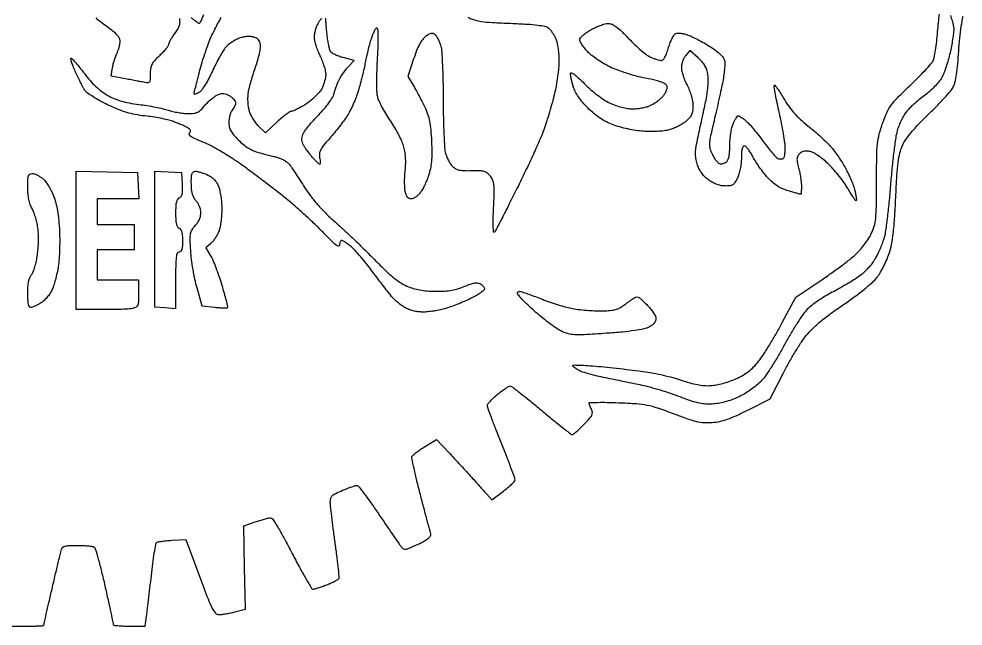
# Model space of a CAD drawing. Extents: x 0 to 561, y -221 to 322.
# Drawn here: x 231.7 to 543.2, y -221.3 to -21 of the extents above; entities that cross this region are included whole.
import ezdxf

# ---------------------------------------------------------------- set-up
doc = ezdxf.new("R2010")
doc.units = 0
doc.header["$MEASUREMENT"] = 0

msp = doc.modelspace()

# ---------------------------------------------------------------- linework, layer by layer
for points in [[(172.25, 50.88, -0.000005), (175.93, 55.95, -0.000011)], [(229.39, -221.34), (234.67, -221.34, 0.005925), (236.69, -221.32, 0.009855), (238.39, -221.24, 0.003849), (239.82, -221.14, 0.391399), (239.94, -221.01, -0.054989), (239.97, -220.75, -0.000157), (240.73, -217.34, -0.000937), (241.6, -213.5, -0.000585), (242.63, -209.01, -0.000784), (243.69, -204.44, -0.001107), (244.65, -200.38, -0.000632), (245.47, -196.95, -0.015601), (245.73, -196.01, -0.148249), (246.18, -195.34, -0.108064), (246.98, -194.94, -0.053112), (248.36, -194.73, -0.010695), (250.85, -194.69, -0.010941), (252.72, -194.73, -0.013969), (254.44, -194.86, -0.011896), (255.86, -195.04, -0.104628), (256.44, -195.26, -0.180281), (256.88, -195.83, -0.003856), (257.87, -199.26, -0.008382), (258.95, -203.34, -0.005494), (260.06, -208.08, -0.000821), (261.11, -212.81, -0.001291), (262, -216.88, -0.000306), (262.76, -220.45, -0.05256), (262.8, -220.83, 0.376732), (262.98, -221.04, 0.008561), (264.35, -221.19, 0.014875), (266.06, -221.3, 0.008976), (268.09, -221.34), (273.37, -221.34), (273.81, -218.1, 0.0036), (274.04, -216.25, 0.000656), (274.45, -212.8, 0.000706), (274.92, -208.77, 0.000641), (275.39, -204.61, -0.004494), (275.87, -200.64, -0.006865), (276.36, -197.2, -0.002898), (276.84, -194.29, -0.158958), (277.1, -193.8, -0.144509), (277.52, -193.58, -0.011086), (278.82, -193.35, -0.014483), (280.42, -193.15, -0.01052), (282.19, -193.01), (286.73, -192.77), (291.34, -205.14, 0.003044), (294.07, -212.36, 0.026568), (295.47, -215.48, 0.068603), (296.55, -217.02, 0.207253), (297.7, -217.52, 0.032293), (298.61, -217.47, 0.009947), (299.96, -217.27, 0.009906), (301.47, -216.99, 0.010716), (302.93, -216.66), (306.41, -215.78), (306.13, -201.99), (305.84, -188.2), (309.65, -186.93, -0.007212), (311.2, -186.44, -0.008327), (312.68, -186.02, -0.007575), (313.95, -185.7, -0.04743), (314.61, -185.61, -0.261605), (315.32, -185.97, -0.009122), (317.05, -188.67, -0.013149), (319.17, -192.35, -0.005669), (321.83, -197.36, 0.004886), (324.21, -201.88, 0.007813), (326.35, -205.69, 0.002719), (328.24, -208.9, 0.264436), (328.68, -209.15, 0.06984), (329.17, -209.08, 0.006373), (330.34, -208.73, 0.008149), (331.74, -208.26, 0.006292), (333.24, -207.71, 0.014465), (334.71, -207.11, 0.019853), (335.99, -206.47, 0.016966), (336.99, -205.88, 0.171907), (337.28, -205.51, 0.106321), (337.34, -204.92, 0.001825), (337, -201.7, 0.004555), (336.56, -197.93, 0.003006), (335.98, -193.62, -0.002452), (335.38, -189.2, -0.003144), (334.87, -185.13, -0.002425), (334.49, -181.72, -0.026856), (334.41, -180.35, -0.071512), (334.59, -179.13, -0.132081), (335.11, -178.28, -0.078013), (336.19, -177.53, -0.013903), (338.43, -176.53, -0.006589), (340.02, -175.9, -0.008794), (341.48, -175.36, -0.006515), (342.72, -174.96, -0.085077), (343.19, -174.89, -0.222664), (343.64, -175.12, -0.003027), (345.58, -177.64, -0.00788), (347.78, -180.66, -0.005018), (350.26, -184.23, 0.000698), (352.76, -187.9, 0.000926), (355.05, -191.23, 0.000656), (356.97, -194.02, 0.009261), (357.68, -195.01, 0.074108), (358.48, -195.8, 0.191587), (359.25, -196, 0.074809), (360.4, -195.67, 0.005543), (363.37, -194.29, 0.013243), (365.5, -193.2, 0.04439), (366.81, -192.33, 0.078262), (367.48, -191.59, 0.22435), (367.58, -190.91, -0.009802), (367.33, -190.06, -0.000318), (366.41, -186.61, -0.000611), (365.33, -182.54, -0.000424), (364.13, -177.94, -0.003882), (362.97, -173.37, -0.005939), (362.04, -169.38, -0.00237), (361.3, -165.97, -0.144415), (361.35, -165.35, -0.12646), (361.66, -164.92, -0.011391), (362.71, -164.07, -0.01423), (364.03, -163.11, -0.010643), (365.54, -162.13), (369.41, -159.72), (373.5, -164.06, -0.00169), (375.31, -165.99, -0.001107), (377.38, -168.24, -0.001114), (379.4, -170.43, -0.00214), (381, -172.2, -0.000059), (382.43, -173.79, -0.000055), (383.89, -175.42, -0.000055), (385.19, -176.87, -0.000186), (386.04, -177.82), (387.66, -179.63), (391.51, -176.8, 0.014602), (392.99, -175.65, 0.020355), (394.23, -174.53, 0.017284), (395.17, -173.55, 0.184199), (395.36, -173.04, 0.087704), (395.25, -172.38, 0.00166), (394.02, -169.06, 0.003988), (392.54, -165.19, 0.002653), (390.79, -160.77, -0.002577), (389.04, -156.36, -0.003885), (387.56, -152.5, -0.001578), (386.34, -149.18, -0.087967), (386.22, -148.53, -0.169787), (386.39, -148.03, -0.017652), (387.21, -147.08, -0.020334), (388.3, -145.99, -0.014916), (389.59, -144.87, -0.01036), (390.93, -143.81, -0.014141), (392.19, -142.92, -0.010918), (393.26, -142.23, -0.13705), (393.72, -142.11, -0.164332), (394.24, -142.28, -0.002027), (397.07, -144.46, -0.005741), (400.32, -147.04, -0.003695), (404.04, -150.11, 0.003061), (407.74, -153.17, 0.004814), (410.97, -155.76, 0.001435), (413.78, -157.96, 0.166544), (414.22, -158.11, 0.169557), (414.6, -157.97, 0.008688), (415.63, -157.12, 0.013031), (416.83, -156.04, 0.009015), (418.13, -154.76, 0.011105), (419.93, -152.86, 0.067368), (420.69, -151.74, 0.135721), (420.86, -150.83, 0.103959), (420.58, -149.86, -0.012933), (420.26, -149.23, -0.014987), (419.99, -148.6, -0.014094), (419.79, -148.07, -0.081015), (419.74, -147.77, -0.40621), (419.95, -147.56, -0.002923), (422.6, -147.51, -0.008563), (425.73, -147.51, -0.005128), (429.46, -147.62, -0.007521), (435.43, -147.94, -0.031873), (438.98, -148.41, -0.033644), (442.34, -149.32, -0.009037), (447.55, -151.22, 0.00702), (452.29, -152.97, 0.028874), (455.23, -153.82, 0.0425), (457.64, -154.15, 0.031302), (460.34, -154.13, 0.033696), (462.86, -153.78, 0.031615), (465.38, -153.08, 0.02449), (468.29, -151.91, 0.010008), (472.13, -150.06), (479.53, -146.3), (483.79, -137.97, -0.00991), (485.67, -134.48, -0.008387), (487.79, -130.86, -0.00848), (489.84, -127.62, -0.023315), (491.42, -125.44, -0.032024), (493.44, -123.22, -0.018699), (496.12, -120.81, -0.015903), (499.47, -118.2, -0.009886), (503.55, -115.35, 0.010426), (507.13, -112.83, 0.011558), (510.48, -110.26, 0.011543), (513.24, -107.92, 0.047301), (514.74, -106.32, 0.031245), (515.78, -104.78, 0.015532), (516.91, -102.7, 0.015353), (517.96, -100.48, 0.021762), (518.74, -98.43, 0.030975), (519.55, -95.4, 0.019639), (520.12, -91.8, 0.013703), (520.56, -87, 0.004643), (520.94, -79.99, -0.003846), (521.34, -72.61, -0.016572), (521.75, -68.24, -0.027831), (522.31, -65.22, -0.045324), (523.15, -62.76, -0.04884), (524.25, -60.81, -0.020221), (526.1, -58.41, -0.017057), (528.59, -55.62, -0.010175), (531.73, -52.47, 0.007691), (534.5, -49.73, 0.009112), (537.03, -47.04, 0.008122), (539.08, -44.71, 0.055958), (539.94, -43.45, 0.066724), (540.49, -41.92, 0.016146), (540.97, -39.29, 0.014213), (541.39, -35.86, 0.007777), (541.72, -31.64, -0.009412), (542.07, -27.38, -0.011767), (542.56, -23.44, -0.012934), (543.15, -20.06, -0.029249)], [(284.61, -20.86, -0.053617), (284.72, -22.1, -0.071978), (284.54, -23.21, -0.060403), (284.02, -24.36, -0.026506), (283.07, -25.75, 0.016892), (282.31, -26.82, 0.019987), (281.67, -27.88, 0.019242), (281.2, -28.81, 0.107195), (281.08, -29.35, -0.150201), (280.92, -29.89, -0.019553), (280.19, -30.88, -0.021343), (279.2, -32.01, -0.016354), (278.04, -33.16, 0.01978), (276.39, -34.81, 0.069044), (275.53, -36.04, 0.082087), (275.12, -37.34, 0.035729), (274.99, -39.15, -0.012313), (274.94, -41.03, -0.124114), (274.72, -41.77, -0.249368), (274.23, -42.06, -0.061523), (273.28, -41.99, 0.000715), (272.32, -41.8, 0.000156), (270.68, -41.49, 0.000162), (268.79, -41.12, 0.000156), (266.86, -40.74), (262.16, -39.84), (262.59, -37.07, -0.02095), (262.83, -35.86, -0.014405), (263.19, -34.51, -0.014546), (263.62, -33.23, -0.028491), (264.05, -32.25, 0.029546), (264.45, -31.33, 0.021488), (264.78, -30.26, 0.02183), (265.01, -29.22, 0.043738), (265.09, -28.39, 0.118024), (264.84, -27.37, 0.066405), (264.12, -26.32, 0.04323), (262.82, -25.12, 0.014566), (260.75, -23.59, -0.016852), (258.61, -22, -0.042517), (257.2, -20.67, -0.056834)], [(292.6, -19.6, -0.005523), (292, -21, -0.002911), (291.48, -22.17, -0.090389), (291.3, -22.43, -0.314387), (291.08, -22.47, -0.029395), (290.57, -22.2, -0.029426), (289.95, -21.77, -0.018353), (289.27, -21.19, 0.027923), (288.49, -20.55, 0.020485)], [(331.49, -20.86, 0.025655), (330.93, -21.57, 0.018644), (330.39, -22.42, 0.038787), (329.89, -23.44, 0.025367), (329.47, -24.68, 0.025518), (329.18, -25.94, 0.043777), (329.08, -27.02, 0.055035), (329.21, -28.19, 0.020192), (329.64, -29.81, 0.01973), (330.26, -31.55, 0.022362), (330.99, -33.16, -0.023405), (331.72, -34.78, -0.020123), (332.33, -36.55, -0.020605), (332.76, -38.2, -0.053468), (332.89, -39.42, -0.047635), (332.78, -40.56, -0.026094), (332.44, -41.92, -0.025779), (331.95, -43.28, -0.037153), (331.37, -44.41, -0.047114), (330.53, -45.53, -0.020929), (329.24, -46.84, -0.020496), (327.75, -48.12, -0.026033), (326.27, -49.18, -0.011926), (324.82, -50.04, -0.014889), (323.44, -50.78, -0.013141), (322.26, -51.32, -0.101688), (321.66, -51.45, 0.145769), (321.07, -51.62, 0.013928), (319.82, -52.49, 0.016832), (318.37, -53.64, 0.012499), (316.84, -55), (313.04, -58.55), (310.76, -56.37, -0.041247), (309.83, -55.31, -0.025985), (308.92, -53.95, -0.026032), (308.16, -52.5, -0.042742), (307.69, -51.21, -0.033783), (307.41, -49.84, -0.020332), (307.27, -48.2, -0.020318), (307.26, -46.54, -0.033198), (307.4, -45.15, -0.020156), (307.73, -43.61, -0.00702), (308.32, -41.42, -0.006959), (309.03, -39.02, -0.008057), (309.78, -36.75, 0.013791), (310.48, -34.57, 0.015123), (311.03, -32.42, 0.014673), (311.39, -30.57, 0.070178), (311.41, -29.49, 0.06339), (311.18, -28.56, 0.098353), (310.73, -27.86, 0.090437), (310.02, -27.35, 0.04673), (308.99, -26.97, 0.052244), (307.87, -26.79, 0.040277), (306.64, -26.83, 0.037134), (305.32, -27.08, 0.030445), (303.97, -27.52, 0.039506), (302.76, -28.12, 0.026329), (301.47, -28.98, 0.026534), (300.31, -29.96, 0.046083), (299.47, -30.9, 0.028293), (298.67, -32.13, 0.007857), (297.55, -34.14, 0.007905), (296.35, -36.46, 0.008213), (295.24, -38.8, -0.016195), (294.13, -41.03, -0.019428), (292.95, -43.04, -0.018475), (291.83, -44.65, -0.10929), (291.06, -45.31, -0.018313), (290.45, -45.61, -0.034943), (289.93, -45.8, -0.048256), (289.57, -45.86, -0.439503), (289.46, -45.77, -0.05976), (289.5, -45.47, -0.000613), (290.01, -43.4, -0.001971), (290.6, -41.03, -0.001278), (291.31, -38.28, -0.009724), (292.16, -35.25, -0.007615), (293.19, -31.99, -0.00771), (294.25, -28.99, -0.018653), (295.15, -26.82, -0.009755), (296.09, -24.88, -0.0063), (297.24, -22.67, -0.006333), (298.42, -20.53, -0.011879)], [(379.75, -20.44, 0.049704), (381.84, -21.28, 0.03545), (384.31, -21.81, 0.021042), (387.87, -22.17, 0.004795), (393.91, -22.45, -0.004872), (399.36, -22.71, -0.016787), (402.88, -23.03, -0.023298), (405.23, -23.44, -0.119304), (406.41, -24.02, -0.050325), (407.01, -24.63, -0.021978), (407.69, -25.55, -0.021484), (408.32, -26.59, -0.026813), (408.81, -27.61, -0.047211), (409.21, -28.88, -0.016826), (409.54, -30.75, -0.016523), (409.76, -32.84, -0.018743), (409.83, -34.85, -0.022558), (409.73, -37.12, -0.010715), (409.4, -40.02, -0.010597), (408.93, -43.05, -0.014776), (408.36, -45.73, -0.008415), (407.66, -48.48, -0.005068), (406.73, -51.71, -0.005075), (405.74, -54.91, -0.008844), (404.85, -57.54, -0.016602), (403.63, -60.61, -0.004001), (401.4, -65.6, -0.004103), (398.74, -71.3, -0.004062), (395.99, -76.97, -0.001826), (393.34, -82.27, -0.002795), (390.99, -86.85, -0.000969), (388.94, -90.78, -0.075563), (388.53, -91.35, -0.641691), (388.27, -91.25, -0.011153), (388.17, -89.34, -0.013302), (388.16, -86.71, -0.006443), (388.28, -83.35, 0.004572), (388.48, -78.24, 0.033052), (388.39, -75.78, 0.069852), (388.01, -74.21, 0.075986), (387.21, -72.85, 0.056703), (386.2, -71.87, 0.098382), (385.17, -71.35, 0.062287), (383.7, -71.14, 0.012201), (381.04, -71.16, -0.013764), (378.57, -71.16, -0.04786), (376.99, -70.97, -0.071998), (375.85, -70.54, -0.070505), (374.87, -69.8, -0.052109), (374.23, -69.02, -0.023781), (373.57, -67.89, -0.023243), (372.98, -66.62, -0.029566), (372.56, -65.4, -0.051234), (372.24, -63.53, -0.005056), (371.99, -58.98, -0.00634), (371.81, -53.54, -0.004988), (371.75, -47.64, 0.004768), (371.69, -41.74, 0.00613), (371.51, -36.33, 0.004781), (371.27, -31.8, 0.051958), (370.97, -30, 0.026612), (370.59, -28.87, 0.025025), (370.08, -27.76, 0.025865), (369.53, -26.82, 0.074437), (369.03, -26.26, 0.074218), (368.34, -25.84, 0.142737), (367.7, -25.77, 0.095677), (366.95, -26.06, 0.022268), (365.83, -26.82, 0.071568), (364.8, -27.84, 0.038326), (363.83, -29.36, 0.02973), (362.88, -31.43, 0.014458), (361.91, -34.17), (360.01, -40.01), (361.74, -42.87, -0.009463), (362.54, -44.26, -0.004226), (363.55, -46.12, -0.004181), (364.58, -48.11, -0.005656), (365.48, -49.92, -0.026334), (366.51, -52.4, -0.036099), (367.16, -54.73, -0.028816), (367.55, -57.5, -0.010365), (367.8, -61.47, -0.010029), (367.88, -65.2, -0.02199), (367.76, -68.05, -0.027526), (367.42, -70.43, -0.031114), (366.83, -72.66, -0.017895), (366.23, -74.27, -0.01485), (365.48, -75.94, -0.015109), (364.7, -77.44, -0.038629), (364.03, -78.45, -0.040319), (363.33, -79.19, -0.039514), (362.53, -79.82, -0.042339), (361.73, -80.26, -0.104341), (361.09, -80.4, -0.115429), (360.43, -80.24, -0.107507), (359.89, -79.81, -0.079862), (359.47, -79.08, -0.036957), (359.16, -78.02, -0.039933), (358.99, -76.8, -0.01309), (358.93, -74.98, -0.012948), (358.98, -72.94, -0.014283), (359.13, -70.98, 0.019434), (359.28, -68.71, 0.024108), (359.23, -66.6, 0.025828), (358.99, -64.64, 0.030575), (358.56, -62.82, 0.035182), (357.91, -61.13, 0.013087), (356.78, -58.85, 0.012893), (355.41, -56.42, 0.01521), (353.98, -54.19, -0.015664), (352.6, -52.03, -0.015572), (351.35, -49.78, -0.015615), (350.38, -47.75, -0.056951), (349.96, -46.39, -0.041028), (349.8, -44.8, -0.006243), (349.77, -41.61, -0.006954), (349.84, -37.84, -0.005972), (350.01, -33.87, 0.005162), (350.2, -29.55, 0.014358), (350.22, -26.51, 0.011087), (350.12, -24.34, 0.394674), (349.78, -24.02, 0.250329), (349.42, -24.21, 0.025227), (348.9, -25.08, 0.026897), (348.36, -26.25, 0.018079), (347.86, -27.64, 0.011338), (347.35, -29.35, 0.005668), (346.79, -31.54, 0.005624), (346.26, -33.81, 0.008262), (345.85, -35.83, -0.009989), (345.41, -37.93, -0.005447), (344.79, -40.49, -0.005426), (344.11, -43.08, -0.008586), (343.46, -45.29, -0.019535), (342.71, -47.41, -0.013686), (341.7, -49.73, -0.013833), (340.61, -51.91, -0.027839), (339.61, -53.55, -0.011565), (338.48, -55.11, -0.00565), (336.97, -57.06, -0.005602), (335.35, -59.05, -0.008081), (333.88, -60.77, 0.012669), (332.08, -62.9, 0.05405), (331.18, -64.3, 0.088063), (330.84, -65.49, 0.076552), (330.89, -66.79, -0.017112), (331.03, -67.63, -0.029447), (331.08, -68.33, -0.031059), (331.05, -68.85, -0.381493), (330.92, -68.97, -0.186549), (330.67, -68.87, -0.008882), (330.03, -68.26, -0.013556), (329.27, -67.49, -0.009248), (328.46, -66.57, -0.00972), (327.61, -65.54, -0.008279), (326.76, -64.42, -0.008367), (326.02, -63.37, -0.023282), (325.54, -62.6, -0.055836), (325.2, -61.79, -0.060616), (325.06, -60.94, -0.057445), (325.13, -60.05, -0.042722), (325.39, -59.1, -0.066654), (325.94, -58.07, -0.012672), (327.22, -56.39, -0.01332), (328.83, -54.48, -0.011889), (330.6, -52.59, 0.016812), (332.37, -50.65, 0.019148), (333.94, -48.68, 0.019326), (335.13, -46.91, 0.081253), (335.62, -45.73, -0.018943), (335.9, -44.69, -0.010528), (336.32, -43.45, -0.010489), (336.81, -42.2, -0.016669), (337.28, -41.16, -0.025111), (337.84, -40.14, -0.013776), (338.64, -38.94, -0.013702), (339.51, -37.76, -0.021256), (340.33, -36.81), (342.26, -34.74), (338.65, -33.77, -0.023626), (337.23, -33.32, -0.027748), (335.93, -32.75, -0.028408), (334.9, -32.16, -0.128441), (334.44, -31.65, -0.060339), (334.18, -30.96, -0.010811), (333.88, -29.6, -0.011534), (333.6, -27.99, -0.010193), (333.38, -26.3, -0.001836), (333.21, -24.63, -0.002253), (333.06, -23.06, -0.001871), (332.94, -21.75, -0.016242), (332.91, -21.16, 0.060715), (332.86, -20.8, 0.078218)], [(538.97, -19.92, -0.015905), (539.54, -21.6, -0.016107), (539.94, -23.12, -0.051355), (540.07, -24.16, -0.034367), (540.02, -25.28, -0.007674), (539.77, -27.19, -0.007931), (539.41, -29.39, -0.007589), (538.98, -31.6, -0.013753), (538.43, -33.89, -0.011313), (537.73, -36.3, -0.011475), (536.98, -38.49, -0.029572), (536.31, -40.01, -0.047859), (535.43, -41.39, -0.021677), (534.04, -43.02, -0.021054), (532.4, -44.64, -0.025156), (530.71, -46.02, 0.012424), (529.01, -47.35, 0.010097), (527.25, -48.85, 0.010234), (525.69, -50.3, 0.026012), (524.63, -51.43, 0.040285), (523.77, -52.63, 0.01928), (522.86, -54.3, 0.018973), (522.04, -56.13, 0.025643), (521.44, -57.84, 0.034058), (520.93, -60.21, 0.005732), (520.3, -64.8, 0.006249), (519.7, -70.22, 0.005514), (519.2, -75.89, -0.005392), (518.7, -81.52, -0.00632), (518.11, -86.86, -0.005624), (517.5, -91.35, -0.038224), (517, -93.53, -0.018115), (516.44, -95.15, -0.010751), (515.66, -97.04, -0.010752), (514.8, -98.89, -0.01818), (513.99, -100.39, -0.034969), (513.02, -101.81, -0.02), (511.67, -103.38, -0.019905), (510.17, -104.86, -0.031048), (508.77, -106, -0.014568), (507.12, -107.1, -0.006027), (504.82, -108.49, -0.005957), (502.33, -109.93, -0.007636), (500, -111.19, 0.016383), (497.71, -112.48, 0.013229), (495.33, -114.01, 0.01344), (493.21, -115.54, 0.033215), (491.77, -116.81, 0.042769), (490.41, -118.43, 0.010319), (488.44, -121.34, 0.010517), (486.32, -124.79, 0.010267), (484.32, -128.35, -0.009553), (482.32, -131.93, -0.009426), (480.17, -135.46, -0.009334), (478.18, -138.47, -0.035375), (476.77, -140.24, -0.032149), (475.35, -141.59, -0.017168), (473.45, -143.08, -0.017024), (471.38, -144.47, -0.025387), (469.49, -145.53, -0.023607), (467.4, -146.45, -0.020533), (465.13, -147.21, -0.02105), (462.89, -147.76, -0.030561), (460.87, -148.04, -0.030458), (458.39, -148.08, -0.040242), (456.16, -147.79, -0.030475), (453.57, -147.08, -0.009824), (449.82, -145.73, 0.010679), (446.79, -144.63, 0.007413), (443.31, -143.52, 0.007479), (439.94, -142.55, 0.015264), (437.27, -141.91, 0.000435), (434.61, -141.36, 0.000231), (431.33, -140.69, 0.00023), (427.97, -140, 0.000358), (425.08, -139.42, -0.008629), (422.44, -138.84, -0.009193), (419.89, -138.18, -0.008845), (417.71, -137.54, -0.041532), (416.51, -137.04, -0.02045), (415.7, -136.59, -0.028247), (415.03, -136.12, -0.027771), (414.53, -135.68, -0.200927), (414.41, -135.39, -0.419897), (414.63, -135.18, -0.003732), (417.15, -135.25, -0.009672), (420.17, -135.41, -0.005762), (423.75, -135.71, -0.002999), (427.77, -136.13, -0.002356), (432.11, -136.62, -0.002382), (436.15, -137.11, -0.005866), (439.11, -137.53, -0.013527), (441.83, -138.01, -0.008049), (445.04, -138.73, -0.008053), (448.22, -139.56, -0.01377), (450.85, -140.36, 0.014231), (453.73, -141.24, 0.025901), (456.14, -141.76, 0.030288), (458.3, -141.99, 0.032199), (460.43, -141.94, 0.033317), (462.23, -141.66, 0.016646), (464.47, -141.09, 0.016448), (466.75, -140.33, 0.023285), (468.72, -139.5, 0.025912), (470.93, -138.3, 0.034461), (472.79, -136.98, 0.034366), (474.46, -135.41, 0.025551), (476.08, -133.47, 0.019124), (477.52, -131.4, 0.00621), (479.49, -128.23, 0.00618), (481.59, -124.65, 0.006917), (483.52, -121.16), (488, -112.78), (496.52, -107.06, 0.006905), (500.01, -104.65, 0.006822), (503.44, -102.14, 0.006724), (506.38, -99.86, 0.025984), (508.12, -98.32, 0.024014), (509.42, -96.91, 0.015657), (510.79, -95.17, 0.015755), (512.02, -93.39, 0.028797), (512.89, -91.85, 0.044937), (513.84, -89.4, 0.044468), (514.33, -86.81, 0.02167), (514.55, -82.91, 0.002905), (514.61, -74.68, -0.003318), (514.68, -66.28, -0.022692), (514.93, -62.15, -0.038315), (515.51, -59, -0.020941), (516.67, -55.25, -0.020888), (518.07, -51.8, -0.050722), (519.46, -49.42, -0.038047), (521.51, -47, -0.00773), (525.54, -43.06, 0.006552), (528.22, -40.46, 0.008324), (530.62, -37.98, 0.006744), (532.56, -35.85, 0.065871), (533.24, -34.84, 0.067187), (533.62, -33.73, 0.00905), (534.05, -31.32, 0.01031), (534.45, -28.42, 0.008517), (534.76, -25.31, -0.005599), (535.05, -22.23, -0.007088), (535.39, -19.38, -0.005722)], [(227.41, -203.54, 0.000027), (227.86, -207.59, 0.000027), (228.31, -211.64, 0.000027), (228.7, -215.18, 0.000107)]]:
    msp.add_lwpolyline(points, format="xyb")
for points in [[(426.06, -22.52, -0.102917), (427.34, -22.77, -0.058159), (428.72, -23.56, -0.035985), (430.45, -25.02, -0.010227), (432.91, -27.54, 0.013889), (434.9, -29.55, 0.014544), (436.98, -31.41, 0.014336), (438.85, -32.91, 0.060459), (440.1, -33.63, 0.014686), (441.12, -34.04, 0.014857), (442.16, -34.38, 0.014808), (443.08, -34.62, 0.056832), (443.66, -34.68, 0.221107), (444.21, -34.43, 0.048634), (444.81, -33.56, 0.037496), (445.42, -32.23, 0.018293), (446.01, -30.46, -0.021641), (446.56, -28.81, -0.027399), (447.23, -27.34, -0.027424), (447.9, -26.2, -0.15515), (448.44, -25.77, -0.097189), (449.09, -25.66, -0.028196), (450.1, -25.73, -0.027196), (451.26, -25.96, -0.026027), (452.41, -26.3, -0.024664), (453.77, -26.87, -0.008806), (455.65, -27.81, -0.008713), (457.69, -28.92, -0.010182), (459.58, -30.04, -0.018645), (461.47, -31.32, -0.03119), (462.95, -32.55, -0.037484), (463.99, -33.68, -0.104401), (464.46, -34.64, -0.071674), (464.57, -35.7, -0.013815), (464.45, -37.64, -0.014447), (464.17, -39.91, -0.012882), (463.75, -42.25, -0.003056), (463.18, -44.99, -0.001453), (462.41, -48.5, -0.00144), (461.58, -52.17, -0.002044), (460.82, -55.42, 0.004849), (459.76, -60.07, 0.041991), (459.49, -62.17, 0.080589), (459.66, -63.72, 0.042379), (460.35, -65.54, 0.025729), (460.93, -66.61, 0.027962), (461.6, -67.59, 0.028993), (462.27, -68.35, 0.107605), (462.8, -68.7, 0.089236), (463.32, -68.8, 0.056236), (463.94, -68.73, 0.054235), (464.56, -68.52, 0.065517), (465.08, -68.2, 0.121499), (465.59, -67.51, 0.047334), (465.94, -66.38, 0.035286), (466.15, -64.82, 0.016043), (466.22, -62.76, -0.02109), (466.3, -60.84, -0.017241), (466.54, -58.8, -0.01758), (466.9, -56.94, -0.043067), (467.32, -55.61, -0.018433), (467.79, -54.6, -0.026679), (468.28, -53.75, -0.02512), (468.74, -53.11, -0.228966), (469.04, -52.97, -0.130031), (469.38, -53.07, -0.016177), (470.04, -53.48, -0.018188), (470.81, -54.03, -0.014138), (471.61, -54.69, -0.031256), (472.6, -55.67, -0.007863), (474.09, -57.4, -0.007996), (475.74, -59.43, -0.007985), (477.32, -61.51, 0.008471), (478.83, -63.5, 0.011423), (480.27, -65.25, 0.008604), (481.52, -66.64, 0.110884), (482.09, -67.04, 0.052978), (482.54, -67.16, 0.045256), (483.02, -67.2, 0.047459), (483.47, -67.16, 0.088562), (483.81, -67.02, 0.179344), (484.08, -66.68, 0.027787), (484.3, -65.82, 0.028009), (484.45, -64.74, 0.021069), (484.5, -63.53, 0.034559), (484.38, -61.84, 0.007291), (483.93, -58.9, 0.007605), (483.31, -55.51, 0.007147), (482.56, -52.06, -0.004168), (481.84, -48.79, -0.006238), (481.26, -45.91, -0.002887), (480.82, -43.46, -0.124369), (480.86, -42.94, -0.588971), (481.09, -42.9, -0.015799), (481.86, -43.9, -0.017299), (482.83, -45.34, -0.009109), (483.94, -47.19, 0.024034), (485.54, -49.69, 0.026344), (487.33, -51.95, 0.025095), (489.43, -54.09, 0.018395), (491.95, -56.26, -0.008205), (494.1, -58.04, -0.007209), (496.29, -59.96, -0.007263), (498.21, -61.74, -0.02153), (499.45, -63.05, -0.019852), (500.52, -64.36, -0.009259), (501.79, -66.13, -0.009156), (503.06, -68.05, -0.01265), (504.12, -69.81, -0.015518), (505.08, -71.63, -0.011517), (506.03, -73.69, -0.011666), (506.84, -75.67, -0.025637), (507.34, -77.23, -0.011281), (507.65, -78.53, -0.016823), (507.86, -79.68, -0.0119), (507.98, -80.62, -0.22492), (507.88, -80.89, -0.453523), (507.66, -80.87, -0.009986), (506.95, -79.91, -0.015726), (506.12, -78.65, -0.009107), (505.2, -77.08, 0.024407), (504.03, -75.22, 0.012996), (502.41, -73.03, 0.012907), (500.63, -70.87, 0.019569), (498.96, -69.1, 0.020362), (497.29, -67.58, 0.021418), (495.52, -66.23, 0.021993), (493.9, -65.19, 0.076713), (492.74, -64.75, 0.036646), (491.61, -64.58, 0.067029), (490.69, -64.64, 0.077807), (489.9, -64.93, 0.069301), (489.21, -65.46, 0.070257), (488.61, -66.25, 0.110765), (488.37, -67.07, 0.067671), (488.45, -68.18, 0.013661), (488.91, -70.12, -0.016106), (489.27, -71.63, -0.011764), (489.56, -73.33, -0.011909), (489.77, -74.96, -0.025565), (489.83, -76.22, -0.008571), (489.82, -77.23, -0.014211), (489.76, -78.09, -0.007844), (489.69, -78.79, -0.378774), (489.59, -78.87, -0.067369), (489.41, -78.85, -0.000838), (488.29, -78.54, -0.002458), (486.99, -78.17, -0.001605), (485.5, -77.73, -0.032301), (483.57, -77.02, -0.038513), (481.86, -76.09, -0.037319), (480.27, -74.89, -0.027439), (478.69, -73.35, -0.019029), (477.42, -71.85, -0.011905), (476.04, -70, -0.011946), (474.77, -68.11, -0.021242), (473.83, -66.49, 0.019259), (473.04, -65.11, 0.026806), (472.21, -63.94, 0.025686), (471.46, -63.08, 0.202778), (470.98, -62.87, 0.268211), (470.56, -63.12, 0.072197), (470.26, -63.86, 0.043396), (470.08, -65.09, 0.015142), (470.03, -66.87, -0.027017), (469.93, -68.63, -0.022268), (469.64, -70.49, -0.022936), (469.22, -72.21, -0.04357), (468.69, -73.54, -0.027624), (467.85, -75.02, -0.111128), (467.11, -75.74, -0.115564), (466.15, -76.07, -0.031043), (464.52, -76.12, -0.046431), (463.15, -75.95, -0.037919), (461.73, -75.53, -0.036396), (460.33, -74.87, -0.034734), (459.02, -74.01, -0.039217), (457.83, -72.94, -0.038384), (456.81, -71.69, -0.038622), (456, -70.31, -0.040882), (455.42, -68.84, -0.034851), (455, -66.96, -0.046622), (454.9, -65.21, -0.034182), (455.11, -63.1, -0.010155), (455.73, -59.91, -0.000191), (456.3, -57.28, -0.000114), (456.98, -54.14, -0.000114), (457.66, -51, -0.000196), (458.22, -48.4, 0.015276), (458.7, -45.86, 0.01679), (458.99, -43.38, 0.018015), (459.11, -41.17, 0.040441), (458.99, -39.49, 0.03855), (458.62, -37.84, 0.055356), (458.01, -36.46, 0.052145), (457.1, -35.2, 0.02974), (455.75, -33.87), (452.98, -31.44), (451.6, -33.14, 0.052669), (451.07, -33.96, 0.033234), (450.62, -35.01, 0.033174), (450.32, -36.11, 0.051205), (450.22, -37.09, 0.058309), (450.35, -38.19, 0.020906), (450.78, -39.72, 0.020409), (451.39, -41.37, 0.022749), (452.12, -42.9, -0.027545), (452.9, -44.58, -0.026048), (453.51, -46.37, -0.027175), (453.9, -48.11, -0.041571), (454.03, -49.66, -0.030573), (453.92, -51.38, -0.075795), (453.58, -52.6, -0.077978), (452.9, -53.64, -0.033801), (451.71, -54.79, -0.036271), (450.59, -55.6, -0.020519), (449.13, -56.42, -0.020399), (447.58, -57.13, -0.031402), (446.18, -57.61, -0.037081), (444.57, -57.92, -0.015556), (442.36, -58.11, -0.015125), (439.95, -58.17, -0.017387), (437.65, -58.08, -0.020613), (435.27, -57.8, -0.013181), (432.54, -57.29, -0.013245), (429.89, -56.65, -0.023987), (427.77, -55.97, -0.027723), (425.49, -54.97, -0.029188), (423.39, -53.73, -0.028106), (421.37, -52.22, -0.022302), (419.36, -50.38, -0.020606), (417.68, -48.54, -0.025378), (416.28, -46.69, -0.028069), (415.21, -44.93, -0.049761), (414.58, -43.36, -0.009813), (414.22, -42.06, -0.010126), (413.92, -40.77, -0.0099), (413.71, -39.64, -0.042009), (413.65, -38.96, -0.529841), (413.96, -38.75, -0.064876), (414.83, -39.23, -0.030033), (416.22, -40.39, -0.009722), (418.14, -42.28, 0.019576), (420.21, -44.24, 0.01751), (422.51, -46.11, 0.018205), (424.77, -47.7, 0.034873), (426.71, -48.77, 0.024672), (428.55, -49.52, 0.020723), (430.56, -50.13, 0.021386), (432.49, -50.54, 0.041605), (434.05, -50.68, 0.026754), (435.48, -50.6, 0.018714), (437.08, -50.37, 0.018938), (438.59, -50.04, 0.036891), (439.77, -49.64, 0.032625), (440.84, -49.1, 0.019971), (442.02, -48.33, 0.019988), (443.14, -47.48, 0.033292), (444, -46.66, 0.039404), (444.66, -45.82, 0.040023), (445.18, -44.88, 0.043181), (445.49, -44, 0.111636), (445.52, -43.33, 0.187697), (445.04, -42.57, 0.066976), (443.9, -41.94, 0.03539), (441.9, -41.32, 0.007853), (438.4, -40.56, -0.01619), (435.42, -39.86, -0.011456), (432.12, -38.9, -0.011579), (429.01, -37.82, -0.02386), (426.64, -36.82, -0.021382), (424.58, -35.71, -0.016746), (422.43, -34.33, -0.017047), (420.52, -32.92, -0.039235), (419.22, -31.71, -0.019097), (418.25, -30.57, -0.022909), (417.44, -29.44, -0.022438), (416.85, -28.43, -0.12179), (416.7, -27.83, -0.183299), (416.92, -27.26, -0.02978), (417.76, -26.41, -0.029482), (418.93, -25.49, -0.022132), (420.32, -24.61, -0.021997), (421.86, -23.82, -0.020632), (423.49, -23.14, -0.02111), (425, -22.66, -0.063941)], [(248.91, -33.96, -0.194039), (249.24, -34.13, -0.004675), (250.42, -35.47, -0.009539), (251.78, -37.1, -0.006257), (253.28, -39.03, 0.018692), (255.18, -41.35, 0.02376), (257.1, -43.34, 0.025951), (259.04, -44.97, 0.034552), (260.97, -46.24, 0.029756), (263.12, -47.28, 0.027631), (265.44, -48.09, 0.024388), (268.08, -48.72, 0.014984), (271.25, -49.21, -0.00931), (273.94, -49.59, -0.008211), (276.73, -50.09, -0.008276), (279.23, -50.63, -0.024615), (280.92, -51.11, 0.025009), (282.41, -51.53, 0.015214), (284.22, -51.88, 0.015233), (286.03, -52.13, 0.025908), (287.55, -52.21, 0.027313), (289.47, -52.1, 0.085356), (290.71, -51.75, 0.085072), (291.75, -51, 0.027015), (293.04, -49.56, -0.028001), (294, -48.48, -0.022525), (295.15, -47.44, -0.02307), (296.3, -46.56, -0.052624), (297.25, -46.04, -0.03556), (298.42, -45.65, -0.086326), (299.32, -45.58, -0.086272), (300.19, -45.82, -0.035484), (301.27, -46.42, -0.033032), (302, -46.97, -0.037708), (302.62, -47.59, -0.040992), (303.05, -48.19, -0.136856), (303.18, -48.65, -0.07908), (303.1, -49.13, -0.027838), (302.85, -49.78, -0.026818), (302.49, -50.47, -0.028339), (302.06, -51.11, 0.06309), (301.63, -51.86, 0.030221), (301.26, -52.91, 0.029377), (301.01, -54.07, 0.036969), (300.92, -55.16, 0.058786), (301.07, -56.6, 0.070174), (301.56, -57.88, 0.05208), (302.51, -59.24, 0.017892), (304.14, -60.99, 0.024979), (305.79, -62.48, 0.033562), (307.44, -63.65, 0.036427), (309.1, -64.51, 0.040586), (310.81, -65.09, -0.001643), (312.32, -65.47, -0.001097), (314.06, -65.92, -0.001104), (315.73, -66.36, -0.002169), (317.07, -66.72, -0.03885), (318.24, -67.14, -0.031842), (319.42, -67.76, -0.032934), (320.43, -68.48, -0.069689), (321.09, -69.18, -0.006979), (321.76, -70.17, -0.001198), (323, -72.07, -0.001305), (324.45, -74.3, -0.001165), (325.94, -76.62, 0.021156), (327.9, -79.42, 0.017084), (330.22, -82.25, 0.016494), (332.83, -85.03, 0.016062), (335.63, -87.65, -0.007253), (338.46, -90.2, -0.00341), (342.05, -93.58, -0.003378), (345.75, -97.16, -0.004747), (349.01, -100.42, 0.007774), (352.84, -104.2, 0.022533), (355.64, -106.65, 0.032087), (357.98, -108.28, 0.045542), (360.26, -109.39, 0.029104), (362.27, -110.03, 0.022148), (364.53, -110.49, 0.020887), (366.97, -110.78, 0.018659), (369.52, -110.87, 0.017675), (372.21, -110.78, 0.026732), (374.54, -110.48, 0.02913), (376.66, -109.97, 0.028051), (378.74, -109.22, -0.015674), (380.6, -108.48, -0.041908), (381.98, -108.12, -0.061843), (383.01, -108.06, -0.123553), (383.79, -108.32, -0.035544), (384.27, -108.67, -0.030666), (384.72, -109.11, -0.031866), (385.08, -109.55, -0.073667), (385.28, -109.94, -0.296241), (385.16, -110.39, -0.024681), (384.18, -111.2, -0.02663), (382.81, -112.11, -0.016986), (381.13, -113.03, -0.01257), (379.13, -113.98, -0.008219), (376.78, -114.97, -0.008268), (374.46, -115.87, -0.01565), (372.56, -116.5, -0.019036), (370.72, -116.97, -0.013236), (368.62, -117.37, -0.013371), (366.57, -117.64, -0.026716), (364.94, -117.72, -0.032196), (363.32, -117.62, -0.030908), (361.71, -117.31, -0.031908), (360.2, -116.81, -0.041712), (358.9, -116.16, -0.023247), (357.8, -115.42, -0.015049), (356.59, -114.46, -0.015135), (355.46, -113.45, -0.027532), (354.61, -112.54, -0.009378), (353.67, -111.38, -0.001973), (352.06, -109.3, -0.002067), (350.22, -106.87, -0.001957), (348.36, -104.39, 0.008793), (346.45, -101.9, 0.008647), (344.44, -99.47, 0.008558), (342.6, -97.4, 0.032335), (341.36, -96.2, 0.012887), (340.35, -95.4, 0.01687), (339.39, -94.72, 0.01447), (338.57, -94.22, 0.131402), (338.17, -94.11, 0.205158), (337.9, -94.22, 0.083303), (337.67, -94.56, 0.063564), (337.51, -95.06, 0.043787), (337.46, -95.65, -0.447794), (337.11, -95.97, -0.135341), (336.34, -95.66, -0.034767), (334.87, -94.36, -0.006203), (332.32, -91.73, 0.012488), (329.83, -89.22, 0.006172), (326.56, -86.15, 0.006121), (323.09, -83.05, 0.008903), (319.94, -80.41, 0.004523), (316.62, -77.77, 0.002648), (312.6, -74.67, 0.002648), (308.54, -71.61, 0.004499), (305.11, -69.1, 0.012634), (301.83, -66.86, 0.010558), (298.24, -64.65, 0.010698), (294.86, -62.77, 0.028446), (292.36, -61.62, -0.009124), (289.78, -60.55, -0.048012), (288.45, -59.81, -0.130821), (287.92, -59.2, -0.293224), (288, -58.62, 0.089351), (288.28, -58.11, 0.189741), (288.26, -57.67, 0.131611), (287.92, -57.25, 0.035561), (287.19, -56.78, 0.017844), (286.36, -56.37, 0.006026), (285.11, -55.84, 0.005985), (283.72, -55.28, 0.006832), (282.38, -54.77, 0.028174), (280.75, -54.29, 0.01021), (278.39, -53.78, 0.010088), (275.77, -53.33, 0.01184), (273.28, -53.01, -0.019812), (270.09, -52.55, -0.027133), (267.26, -51.87, -0.025136), (264.38, -50.84, -0.01392), (260.96, -49.32, -0.01411), (258.41, -48.01, -0.016514), (256.08, -46.62, -0.015589), (254.2, -45.33, -0.090152), (253.38, -44.46, -0.022165), (252.8, -43.49, -0.006084), (251.99, -41.92, -0.006136), (251.1, -40.11, -0.006368), (250.28, -38.3, -0.009759), (249.58, -36.63, -0.017602), (249.08, -35.22, -0.013661), (248.76, -34.13, -0.513192)], [(260.7, -71.42), (270.8, -71.63), (271.05, -76.02), (271.3, -80.4), (264.38, -80.4), (257.47, -80.4), (257.47, -84.59), (257.47, -88.78), (263.56, -88.78), (269.66, -88.78), (269.66, -92.97), (269.66, -97.16), (263.56, -97.16), (257.47, -97.16), (257.47, -102.11), (257.47, -107.06), (264.32, -107.06), (271.18, -107.06), (271.18, -111.55, -0.009551), (271.13, -114.23, -0.080509), (270.89, -115.41, -0.166262), (270.35, -116.07, -0.076732), (269.32, -116.51, -0.046343), (268.15, -116.69, -0.005424), (265.53, -116.82, -0.006468), (262.39, -116.9, -0.00525), (259.03, -116.91), (250.61, -116.84), (250.61, -94.02), (250.61, -71.21)], [(280.89, -71.41), (285.27, -71.63), (285.51, -75.64, -0.013872), (285.56, -77.65, -0.05311), (285.44, -78.89, -0.096279), (285.11, -79.66, -0.153742), (284.55, -80.11, 0.165303), (283.99, -80.57, 0.078995), (283.63, -81.45, 0.045562), (283.43, -82.86, 0.012914), (283.37, -85.07, 0.01319), (283.43, -87.25, 0.043538), (283.63, -88.67, 0.073004), (283.98, -89.56, 0.173225), (284.51, -90.02, -0.16029), (285.03, -90.45, -0.075374), (285.38, -91.24, -0.048848), (285.59, -92.46, -0.01812), (285.66, -94.19, -0.014561), (285.6, -96.02, -0.059878), (285.41, -97.11, -0.123638), (285.05, -97.7, -0.197842), (284.51, -97.92, 0.310886), (283.92, -98.33, 0.060917), (283.58, -99.67, 0.026485), (283.41, -102.18, 0.003964), (283.37, -107.26), (283.37, -116.6), (279.94, -116.32), (276.51, -116.05), (276.51, -93.61), (276.51, -71.18)], [(289.87, -71.25, -0.056627), (290.49, -71.32, -0.014162), (291.48, -71.58, -0.014286), (292.6, -71.94, -0.013933), (293.71, -72.37, -0.044426), (294.96, -73.03, -0.053058), (296, -73.87, -0.053058), (296.83, -74.9, -0.044426), (297.49, -76.15, -0.045842), (297.92, -77.52, -0.017037), (298.28, -79.51, -0.016716), (298.53, -81.71, -0.019388), (298.61, -83.82, -0.01819), (298.53, -85.92, -0.016399), (298.3, -88.08, -0.016678), (297.97, -90, -0.048875), (297.57, -91.28, -0.028301), (297.06, -92.32, -0.020399), (296.38, -93.42, -0.020701), (295.64, -94.41, -0.041358), (294.97, -95.12), (293.4, -96.52), (294.94, -99.13, -0.034038), (295.67, -100.59, -0.00865), (296.65, -103.05, -0.008779), (297.68, -105.9, -0.008783), (298.6, -108.79, -0.004371), (299.39, -111.51, -0.006821), (300.03, -113.88, -0.002514), (300.53, -115.91, -0.19306), (300.48, -116.23, -0.257144), (300.24, -116.38, -0.009615), (299.13, -116.4, -0.015283), (297.78, -116.36, -0.00991), (296.21, -116.23), (292.18, -115.82), (290.45, -109.75, -0.017259), (289.76, -106.97, -0.010321), (289.12, -103.63, -0.010327), (288.62, -100.27, -0.017622), (288.36, -97.44, -0.007284), (288.2, -93.66, -0.052473), (288.34, -91.85, -0.093198), (288.83, -90.57, -0.048376), (289.88, -89.2, 0.043552), (290.63, -88.23, 0.039951), (291.23, -87.11, 0.041585), (291.62, -85.97, 0.061917), (291.75, -84.93, 0.056317), (291.64, -83.96, 0.038817), (291.31, -82.9, 0.039118), (290.83, -81.92, 0.062276), (290.26, -81.19, -0.063744), (289.67, -80.43, -0.035994), (289.16, -79.39, -0.035308), (288.79, -78.25, -0.048099), (288.63, -77.19, -0.00663), (288.58, -76.1, -0.005055), (288.56, -74.91, -0.005112), (288.57, -73.8, -0.011957), (288.6, -72.97, -0.061294), (288.72, -72.29, -0.083266), (289, -71.74, -0.099611), (289.4, -71.38, -0.134531)], [(236.03, -72.02, -0.075907), (236.71, -72.12, -0.03), (237.59, -72.45, -0.028844), (238.52, -72.94, -0.032052), (239.35, -73.51, -0.057804), (240.2, -74.35, -0.021653), (241.19, -75.7, -0.021111), (242.14, -77.28, -0.024013), (242.92, -78.87, -0.032483), (243.69, -81.05, -0.022874), (244.29, -83.59, -0.019476), (244.73, -86.58, -0.011776), (245.03, -90.14, -0.012569), (245.14, -93.34, -0.009545), (245.1, -96.86, -0.009667), (244.95, -100.16, -0.022154), (244.67, -102.63, -0.014681), (244.27, -104.79, -0.012229), (243.71, -107.06, -0.012411), (243.11, -109.11, -0.032503), (242.54, -110.53, -0.040432), (241.86, -111.71, -0.027603), (240.91, -112.93, -0.027889), (239.86, -114.02, -0.049186), (238.86, -114.77, -0.016292), (237.89, -115.31, -0.018111), (236.93, -115.78, -0.017735), (236.08, -116.11, -0.084217), (235.56, -116.2, -0.287177), (235.13, -115.93, -0.063891), (234.84, -115.07, -0.038024), (234.66, -113.65, -0.011986), (234.61, -111.5, -0.016237), (234.68, -109.35, -0.031924), (234.9, -107.65, -0.040777), (235.26, -106.36, -0.095274), (235.78, -105.51, 0.087703), (236.28, -104.71, 0.019307), (236.83, -103.18, 0.019518), (237.34, -101.35, 0.017675), (237.72, -99.41, 0.019535), (237.98, -97.26, 0.012785), (238.12, -94.77, 0.012866), (238.13, -92.33, 0.02396), (238, -90.36, 0.022764), (237.7, -88.55, 0.01792), (237.22, -86.62, 0.018262), (236.64, -84.85, 0.041981), (236.05, -83.59, -0.045579), (235.42, -82.2, -0.034047), (234.97, -80.57, -0.030005), (234.7, -78.7, -0.020538), (234.61, -76.54, -0.009037), (234.66, -74, -0.067091), (234.86, -72.81, -0.172833), (235.3, -72.24, -0.146565)], [(396.87, -110.87, -0.080095), (397.37, -110.95, -0.003615), (399.02, -111.51, -0.005979), (400.98, -112.22, -0.004237), (403.15, -113.05, 0.008328), (405.58, -113.96, 0.006142), (408.3, -114.89, 0.006209), (410.89, -115.71, 0.013797), (412.89, -116.25, 0.022364), (414.9, -116.64, 0.010455), (417.53, -116.98, 0.010335), (420.32, -117.21, 0.014253), (422.82, -117.3, 0.011943), (425.68, -117.26, 0.031714), (427.72, -117.04, 0.0445), (429.24, -116.65, 0.06809), (430.44, -116.02, 0.000721), (431.28, -115.42, 0.00045), (432.27, -114.72, 0.000451), (433.24, -114.02, 0.00082), (434.03, -113.45, -0.055003), (435.13, -112.82, -0.194934), (435.92, -112.81, -0.097183), (436.84, -113.37, -0.008668), (438.79, -115.26, -0.023885), (439.96, -116.54, -0.027199), (440.94, -117.88, -0.027909), (441.64, -119.09, -0.117917), (441.84, -119.9, -0.103025), (441.68, -120.65, -0.071134), (441.22, -121.4, -0.059725), (440.49, -122.09, -0.040076), (439.5, -122.7, -0.069138), (437.85, -123.29, -0.014496), (434.83, -123.81, -0.012521), (430.76, -124.3, -0.005863), (425.47, -124.73, -0.002947), (418.11, -125.2, -0.027813), (414.94, -125.2, -0.059313), (412.78, -124.83, -0.041332), (410.47, -123.93, -0.036127), (408.84, -122.97, -0.011212), (406.52, -121.31, -0.011147), (404.01, -119.33, -0.012053), (401.65, -117.29, -0.006468), (399.53, -115.31, -0.009804), (397.75, -113.54, -0.004984), (396.3, -112, -0.189235), (396.13, -111.57, -0.10535), (396.18, -111.3, -0.099218), (396.34, -111.08, -0.09634), (396.58, -110.92, -0.093066)]]:
    msp.add_lwpolyline(points, format="xyb", close=True)

doc.saveas('drawing.dxf')
